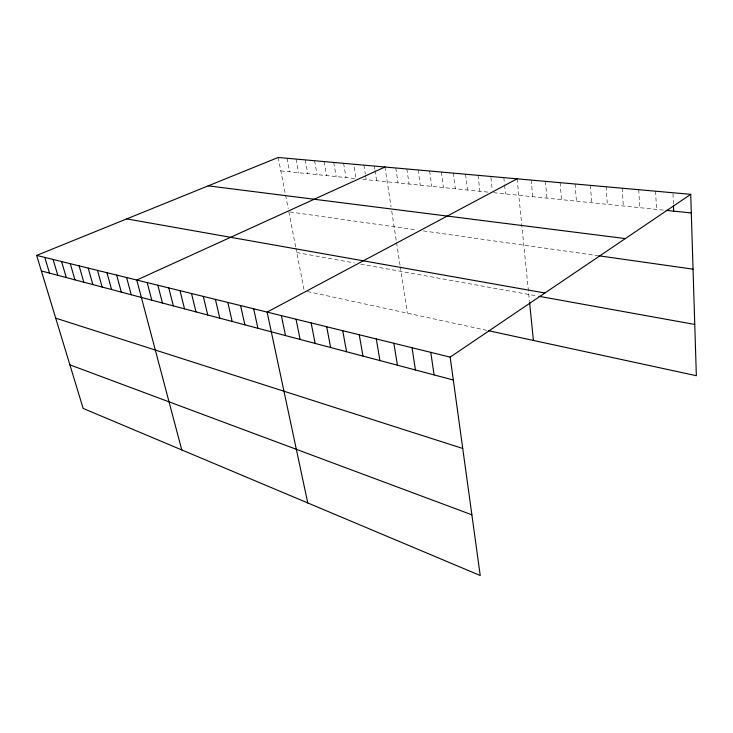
<?xml version="1.0" encoding="UTF-8"?>
<svg xmlns="http://www.w3.org/2000/svg" width="733" height="733" viewBox="0 0 733 733"><rect width="100%" height="100%" fill="white"/><g stroke="black" fill="none" stroke-linecap="round" stroke-linejoin="round"><path stroke-width="0.55" stroke-dasharray="3.67 2.75" d="M280.821 170.899L356.046 178.605L353.663 164.219M362.844 179.301L489.424 192.266M493.675 192.706L663.988 210.151M289.911 211.956L415.666 229.796M423.417 230.904L597.633 255.625M296.783 252.555L354.305 262.945M360.718 264.109L536.629 295.885M307.484 291.532L486.62 330.317M278.201 157.476L288.188 208.593M288.82 211.8L295.683 246.939M295.903 248.066L304.259 290.836M287.052 158.264L289.645 171.797M296.059 159.07L298.633 172.722M305.23 159.895L307.778 173.657M314.567 160.729L317.077 174.61M324.068 161.572L326.561 175.581M333.753 162.442L336.209 176.571M343.612 163.322L346.031 177.578M363.898 165.136L365.346 174.069M365.52 175.178L366.243 179.649M374.334 166.07L374.865 169.451M375.039 170.569L376.643 180.712M384.962 167.014L391.055 206.706M391.734 211.159L396.37 241.386M396.544 242.513L400.117 265.85M400.291 266.959L407.374 313.156M395.811 167.985L398.028 182.902M406.861 168.975L409.041 184.029M418.14 169.983L420.275 185.183M429.639 171.009L431.719 186.356M441.376 172.063L443.41 187.556M453.351 173.125L455.33 188.775M465.574 174.225L467.498 190.021M478.053 175.334L479.913 191.295M490.918 177.551L492.237 189.371M503.818 177.643L504.506 184.148M504.625 185.238L505.55 193.915M517.113 178.825L529.446 301.098M531.123 180.08L532.708 196.701M545.444 181.363L546.946 198.157M560.104 182.664L561.524 199.651M575.093 184.01L576.431 201.181M590.45 185.376L591.687 202.748M606.164 186.787L607.309 204.342M622.253 188.225L623.297 205.982M638.745 189.7L639.68 207.659M655.641 191.203L656.466 209.381M673.004 193.833L673.416 204.654"/><path stroke-width="1.1" d="M450.163 357.118L480.234 575.524L83.141 408.428L36.65 255.414L450.163 357.118L690.724 194.337L696.35 375.708L488.783 330.785M517.113 178.825L267.114 312.102L307.768 502.957M384.962 167.014L136.769 280.043L181.775 449.934M36.65 255.414L278.201 157.476L690.724 194.337M666.141 210.371L691.301 212.946M208.209 185.852L625.341 238.582M598.724 255.78L693.042 269.167M126.727 218.892L544.921 292.998M538.874 296.288L694.756 324.444M41.378 270.963L453.315 379.996M55.708 318.149L462.734 448.459M69.901 364.851L471.878 514.813M44.786 257.411L49.505 273.116M53.088 259.455L57.806 275.315M61.581 261.544L66.291 277.56M70.249 263.678L74.958 279.85M79.118 265.859L83.819 282.196M88.189 268.095L92.871 284.596M97.462 270.376L102.134 287.052M106.945 272.703L111.608 289.553M116.657 275.095L121.302 292.119M126.598 277.541L131.225 294.748M147.186 282.599L151.777 300.191M157.861 285.229L162.424 303.004M168.801 287.922L173.336 305.89M180.016 290.68L184.524 308.85M191.515 293.502L195.986 311.892M203.307 296.407L207.741 314.998M215.401 299.376L219.799 318.195M227.816 302.436L232.178 321.466M240.571 305.569L244.877 324.829M253.664 308.795L257.924 328.283M281.371 315.602L285.513 335.586M296.04 319.212L300.118 339.452M311.14 322.923L315.144 343.429M326.698 326.753L330.62 347.524M342.723 330.693L346.562 351.739M359.243 334.761L362.991 356.091M376.286 338.948L379.932 360.572M393.878 343.273L397.405 365.199M412.028 347.744L415.446 369.973M430.784 352.353L434.073 374.902M529.556 302.198L533.413 340.442M673.462 205.735L673.664 211.141"/></g></svg>
